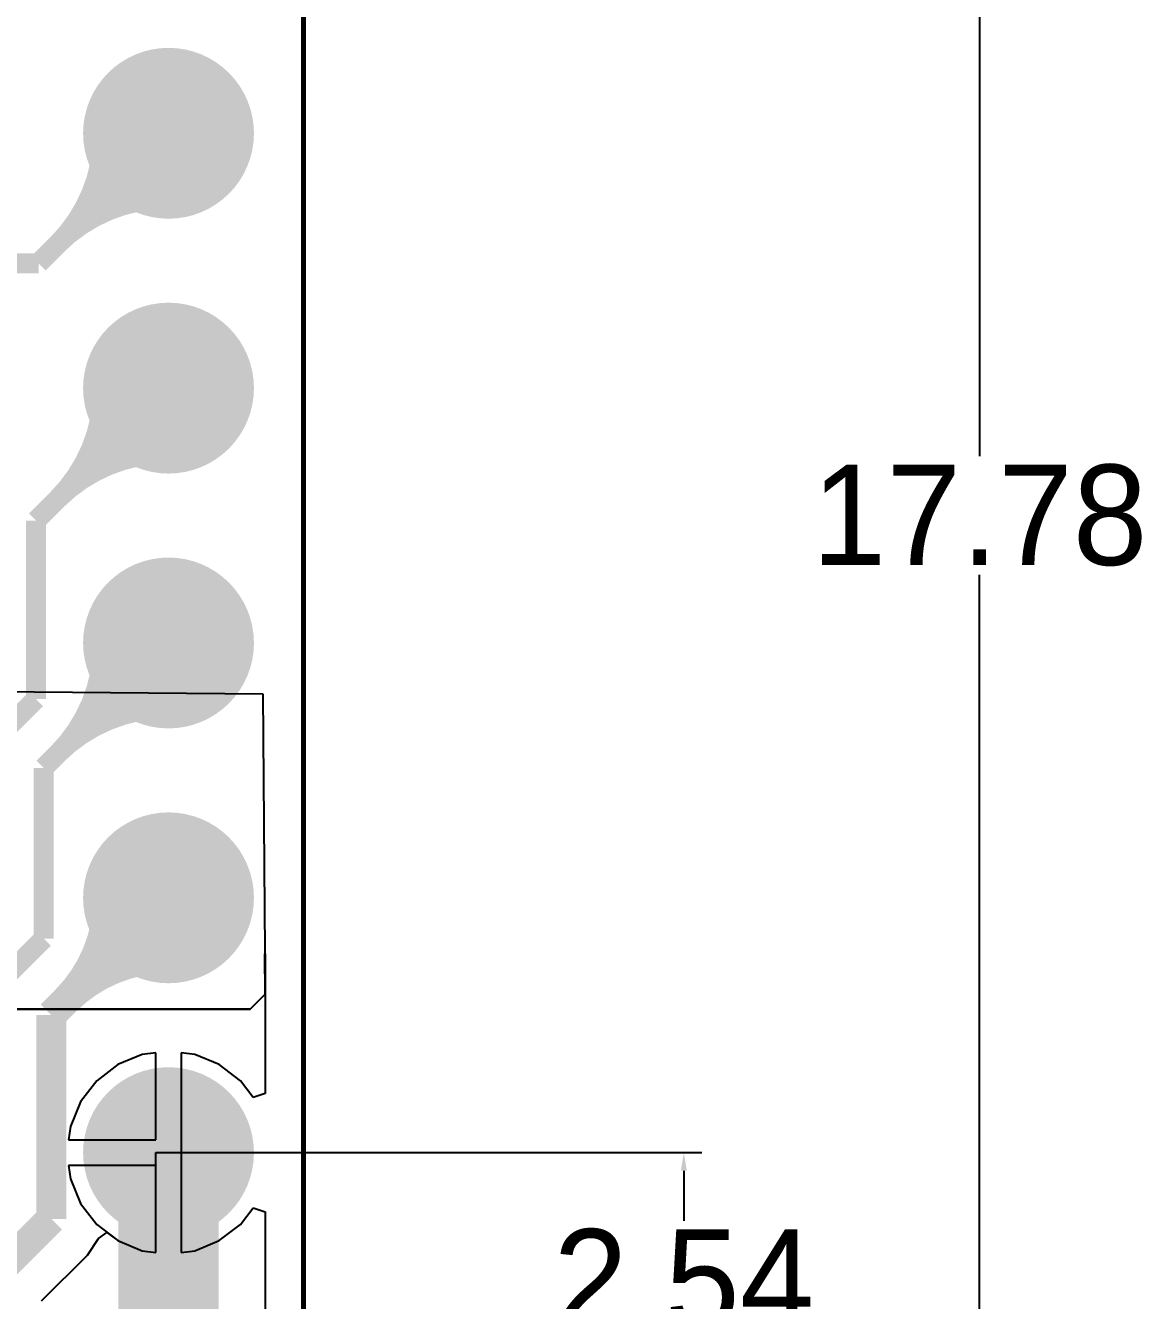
# Model space of a CAD drawing. Extents: x 56.2 to 141.8, y 48 to 96.4.
# Drawn here: x 130.6 to 141.82, y 69.57 to 82.28 of the extents above; entities that cross this region are included whole.
import ezdxf

# ---------------------------------------------------------------- set-up
doc = ezdxf.new("R2010")
doc.units = 0
doc.header["$MEASUREMENT"] = 0
doc.layers.get('0').update_dxf_attribs({"linetype": 'CONTINUOUS'})
doc.layers.get('Defpoints').update_dxf_attribs({"linetype": 'CONTINUOUS'})
for name, color, linetype in [('BOTTOMLAYER', 5, 'CONTINUOUS'), ('BOTTOMSOLDER', 6, 'CONTINUOUS'), ('KEEPOUTLAYER', 6, 'CONTINUOUS'), ('MULTILAYER', 9, 'CONTINUOUS'), ('TOPLAYER', 1, 'CONTINUOUS'), ('TOPSOLDER', 216, 'CONTINUOUS')]:
    doc.layers.add(name, color=color, linetype=linetype)
doc.dimstyles.get("Standard").update_dxf_attribs({"dimtxt": 1, "dimasz": 0.18, "dimexe": 0.18, "dimexo": 0.0625, "dimgap": 0.09, "dimtad": 0, "dimtih": 1, "dimtoh": 1, "dimzin": 0, "dimdsep": 46, "dimtxsty": 'Standard', "dimcen": 0.09, "dimclrd": 1, "dimclre": 1, "dimclrt": 3, "dimadec": 0, "dimazin": 0, "dimtfac": 1, "dimtofl": 0, "dimtmove": 0, "dimatfit": 3, "dimfxl": 1, "dimtolj": 1, "dimtzin": 0, "dimarcsym": 0})

# ---------------------------------------------------------------- blocks, each defined once
blk = doc.blocks.new('*D0')
at = {"color": 1, "linetype": 'Continuous', "lineweight": -2, "transparency": 16777216}
for p, q in [((132.092, 71.044), (137.346, 71.044)), ((137.166, 70.864), (137.166, 70.364)), ((137.166, 68.684), (137.166, 69.184)), ((132.092, 68.504), (137.346, 68.504))]:
    blk.add_line(p, q, dxfattribs=at)
at = {"color": 1, "linetype": 'Continuous', "transparency": 16777216}
for points in [[(137.136, 70.864), (137.196, 70.864), (137.166, 71.044)], [(137.136, 68.684), (137.196, 68.684), (137.166, 68.504)]]:
    blk.add_solid(points, dxfattribs=at)
at = {"layer": 'Defpoints', "color": 0, "linetype": 'Continuous', "transparency": 16777216}
for p in [(132.029, 71.044), (137.166, 71.044), (132.029, 68.504)]:
    blk.add_point(p, dxfattribs=at)
at = {"color": 3, "linetype": 'Continuous', "transparency": 16777216, "insert": (137.166, 69.774), "char_height": 1, "attachment_point": 5}
blk.add_mtext('\\A1;2.54', dxfattribs=at)
blk = doc.blocks.new('*D1')
at = {"color": 1, "linetype": 'Continuous', "lineweight": -2, "transparency": 16777216}
for p, q in [((129.552, 86.284), (140.294, 86.284)), ((140.114, 86.104), (140.114, 77.984)), ((140.114, 68.684), (140.114, 76.804)), ((129.552, 68.504), (140.294, 68.504))]:
    blk.add_line(p, q, dxfattribs=at)
at = {"color": 1, "linetype": 'Continuous', "transparency": 16777216}
for points in [[(140.084, 86.104), (140.144, 86.104), (140.114, 86.284)], [(140.084, 68.684), (140.144, 68.684), (140.114, 68.504)]]:
    blk.add_solid(points, dxfattribs=at)
at = {"layer": 'Defpoints', "color": 0, "linetype": 'Continuous', "transparency": 16777216}
for p in [(129.489, 86.284), (129.489, 68.504), (140.114, 68.504)]:
    blk.add_point(p, dxfattribs=at)
at = {"color": 3, "linetype": 'Continuous', "transparency": 16777216, "insert": (140.114, 77.394), "char_height": 1, "attachment_point": 5}
blk.add_mtext('\\A1;17.78', dxfattribs=at)

msp = doc.modelspace()

# ---------------------------------------------------------------- linework, layer by layer
at = {"layer": 'BOTTOMLAYER'}
for p, q in [((131.9022, 70.047858), (131.9022, 71.0438)), ((131.9022, 71.0438), (132.1562, 71.0438)), ((132.1562, 71.0438), (132.1562, 70.047858)), ((132.745262, 70.327738), (132.872795, 70.493946)), ((132.872795, 70.493946), (132.993056, 70.453123)), ((132.993056, 70.453123), (132.993056, 69.094477)), ((132.535531, 70.166809), (132.745262, 70.327738)), ((131.221279, 70.022918), (131.331787, 70.188305)), ((131.331787, 70.188305), (131.33179, 70.188305)), ((131.33179, 70.188305), (131.331787, 70.188303)), ((131.331787, 70.188303), (131.33179, 70.188303)), ((131.33179, 70.188305), (131.41501, 70.24957)), ((131.33179, 70.188303), (131.33179, 70.188305)), ((131.33179, 70.188303), (131.33179, 70.188303)), ((131.41501, 70.24957), (131.41501, 70.249572)), ((131.41501, 70.249572), (131.522869, 70.166809)), ((131.522869, 70.166809), (131.767102, 70.065643)), ((132.291298, 70.065643), (132.535531, 70.166809)), ((130.764079, 69.565721), (131.221279, 70.022918)), ((131.767102, 70.065643), (131.9022, 70.047858)), ((132.1562, 70.047858), (132.291298, 70.065643))]:
    msp.add_line(p, q, dxfattribs=at)
for points, const_width in [([(131.654199, 81.2038, 1), (132.404201, 81.2038, 1)], 0.749999), ([(131.329201, 81.2038, 1), (131.429201, 81.2038, 1)], 0.1), ([(131.329201, 81.2038, 1), (131.429201, 81.2038, 1)], 0.1), ([(131.329201, 81.2038, 1), (131.429201, 81.2038, 1)], 0.1), ([(131.329201, 81.2038, 1), (131.429201, 81.2038, 1)], 0.1), ([(131.329201, 81.2038, 1), (131.429201, 81.2038, 1)], 0.1), ([(131.329201, 81.2038, 1), (131.429201, 81.2038, 1)], 0.1), ([(131.329201, 81.2038, 1), (131.429201, 81.2038, 1)], 0.1), ([(131.329201, 81.2038, 1), (131.429201, 81.2038, 1)], 0.1), ([(131.329201, 81.2038, 1), (131.429201, 81.2038, 1)], 0.1), ([(131.329201, 81.2038, 1), (131.429201, 81.2038, 1)], 0.1), ([(131.329201, 81.2038, 1), (131.429201, 81.2038, 1)], 0.1), ([(131.329201, 81.2038, 1), (131.429201, 81.2038, 1)], 0.1), ([(131.329201, 81.2038, 1), (131.429201, 81.2038, 1)], 0.1), ([(131.329201, 81.2038, 1), (131.429201, 81.2038, 1)], 0.1), ([(131.529201, 81.2038, 1), (131.629201, 81.2038, 1)], 0.1), ([(131.529201, 81.2038, 1), (131.629201, 81.2038, 1)], 0.1), ([(131.529201, 81.2038, 1), (131.629201, 81.2038, 1)], 0.1), ([(131.529201, 81.2038, 1), (131.629201, 81.2038, 1)], 0.1), ([(131.529201, 81.2038, 1), (131.629201, 81.2038, 1)], 0.1), ([(131.529201, 81.2038, 1), (131.629201, 81.2038, 1)], 0.1), ([(131.529201, 81.2038, 1), (131.629201, 81.2038, 1)], 0.1), ([(131.529201, 81.2038, 1), (131.629201, 81.2038, 1)], 0.1), ([(131.529201, 81.2038, 1), (131.629201, 81.2038, 1)], 0.1), ([(131.529201, 81.2038, 1), (131.629201, 81.2038, 1)], 0.1), ([(131.529201, 81.2038, 1), (131.629201, 81.2038, 1)], 0.1), ([(131.529201, 81.2038, 1), (131.629201, 81.2038, 1)], 0.1), ([(131.529201, 81.2038, 1), (131.629201, 81.2038, 1)], 0.1), ([(131.529201, 81.2038, 1), (131.629201, 81.2038, 1)], 0.1), ([(131.9792, 80.753801, 1), (132.0792, 80.753801, 1)], 0.1), ([(131.9792, 80.753801, 1), (132.0792, 80.753801, 1)], 0.1), ([(131.9792, 80.753801, 1), (132.0792, 80.753801, 1)], 0.1), ([(131.9792, 80.753801, 1), (132.0792, 80.753801, 1)], 0.1), ([(131.9792, 80.753801, 1), (132.0792, 80.753801, 1)], 0.1), ([(131.9792, 80.753801, 1), (132.0792, 80.753801, 1)], 0.1), ([(131.9792, 80.753801, 1), (132.0792, 80.753801, 1)], 0.1), ([(131.9792, 80.753801, 1), (132.0792, 80.753801, 1)], 0.1), ([(131.9792, 80.753801, 1), (132.0792, 80.753801, 1)], 0.1), ([(131.9792, 80.753801, 1), (132.0792, 80.753801, 1)], 0.1), ([(131.9792, 80.753801, 1), (132.0792, 80.753801, 1)], 0.1), ([(131.9792, 80.753801, 1), (132.0792, 80.753801, 1)], 0.1), ([(131.9792, 80.753801, 1), (132.0792, 80.753801, 1)], 0.1), ([(131.9792, 80.753801, 1), (132.0792, 80.753801, 1)], 0.1), ([(131.9792, 80.553801, 1), (132.0792, 80.553801, 1)], 0.1), ([(131.9792, 80.553801, 1), (132.0792, 80.553801, 1)], 0.1), ([(131.9792, 80.553801, 1), (132.0792, 80.553801, 1)], 0.1), ([(131.9792, 80.553801, 1), (132.0792, 80.553801, 1)], 0.1), ([(131.9792, 80.553801, 1), (132.0792, 80.553801, 1)], 0.1), ([(131.9792, 80.553801, 1), (132.0792, 80.553801, 1)], 0.1), ([(131.9792, 80.553801, 1), (132.0792, 80.553801, 1)], 0.1), ([(131.9792, 80.553801, 1), (132.0792, 80.553801, 1)], 0.1), ([(131.9792, 80.553801, 1), (132.0792, 80.553801, 1)], 0.1), ([(131.9792, 80.553801, 1), (132.0792, 80.553801, 1)], 0.1), ([(131.9792, 80.553801, 1), (132.0792, 80.553801, 1)], 0.1), ([(131.9792, 80.553801, 1), (132.0792, 80.553801, 1)], 0.1), ([(131.9792, 80.553801, 1), (132.0792, 80.553801, 1)], 0.1), ([(131.9792, 80.553801, 1), (132.0792, 80.553801, 1)], 0.1), ([(131.211003, 80.435605, 1), (131.311002, 80.435605, 1)], 0.1), ([(131.211003, 80.435605, 1), (131.311002, 80.435605, 1)], 0.1), ([(131.211003, 80.435605, 1), (131.311002, 80.435605, 1)], 0.1), ([(131.211003, 80.435605, 1), (131.311002, 80.435605, 1)], 0.1), ([(131.211003, 80.435605, 1), (131.311002, 80.435605, 1)], 0.1), ([(131.211003, 80.435605, 1), (131.311002, 80.435605, 1)], 0.1), ([(131.211003, 80.435605, 1), (131.311002, 80.435605, 1)], 0.1), ([(131.211003, 80.435605, 1), (131.311002, 80.435605, 1)], 0.1), ([(131.211003, 80.435605, 1), (131.311002, 80.435605, 1)], 0.1), ([(131.211003, 80.435605, 1), (131.311002, 80.435605, 1)], 0.1), ([(131.211003, 80.435605, 1), (131.311002, 80.435605, 1)], 0.1), ([(131.211003, 80.435605, 1), (131.311002, 80.435605, 1)], 0.1), ([(131.211003, 80.435605, 1), (131.311002, 80.435605, 1)], 0.1), ([(131.211003, 80.435605, 1), (131.311002, 80.435605, 1)], 0.1), ([(131.211005, 80.435602, 1), (131.311005, 80.435602, 1)], 0.1), ([(131.211005, 80.435602, 1), (131.311005, 80.435602, 1)], 0.1), ([(131.211005, 80.435602, 1), (131.311005, 80.435602, 1)], 0.1), ([(131.211005, 80.435602, 1), (131.311005, 80.435602, 1)], 0.1), ([(131.211005, 80.435602, 1), (131.311005, 80.435602, 1)], 0.1), ([(131.211005, 80.435602, 1), (131.311005, 80.435602, 1)], 0.1), ([(131.211005, 80.435602, 1), (131.311005, 80.435602, 1)], 0.1), ([(131.211005, 80.435602, 1), (131.311005, 80.435602, 1)], 0.1), ([(131.211005, 80.435602, 1), (131.311005, 80.435602, 1)], 0.1), ([(131.211005, 80.435602, 1), (131.311005, 80.435602, 1)], 0.1), ([(131.211005, 80.435602, 1), (131.311005, 80.435602, 1)], 0.1), ([(131.211005, 80.435602, 1), (131.311005, 80.435602, 1)], 0.1), ([(131.211005, 80.435602, 1), (131.311005, 80.435602, 1)], 0.1), ([(131.211005, 80.435602, 1), (131.311005, 80.435602, 1)], 0.1), ([(130.869583, 80.094183, 1), (130.969583, 80.094183, 1)], 0.1), ([(130.869583, 80.094183, 1), (130.969583, 80.094183, 1)], 0.1), ([(130.869583, 80.094183, 1), (130.969583, 80.094183, 1)], 0.1), ([(130.869583, 80.094183, 1), (130.969583, 80.094183, 1)], 0.1), ([(130.869583, 80.094183, 1), (130.969583, 80.094183, 1)], 0.1), ([(130.869583, 80.094183, 1), (130.969583, 80.094183, 1)], 0.1), ([(130.869583, 80.094183, 1), (130.969583, 80.094183, 1)], 0.1), ([(130.869583, 80.094183, 1), (130.969583, 80.094183, 1)], 0.1), ([(130.869583, 80.094183, 1), (130.969583, 80.094183, 1)], 0.1), ([(130.869583, 80.094183, 1), (130.969583, 80.094183, 1)], 0.1), ([(130.869583, 80.094183, 1), (130.969583, 80.094183, 1)], 0.1), ([(130.869583, 80.094183, 1), (130.969583, 80.094183, 1)], 0.1), ([(130.869583, 80.094183, 1), (130.969583, 80.094183, 1)], 0.1), ([(130.869583, 80.094183, 1), (130.969583, 80.094183, 1)], 0.1), ([(130.869583, 80.094183, 1), (130.969583, 80.094183, 1)], 0.1), ([(130.869583, 80.094183, 1), (130.969583, 80.094183, 1)], 0.1), ([(130.869583, 80.094183, 1), (130.969583, 80.094183, 1)], 0.1), ([(130.869583, 80.094183, 1), (130.969583, 80.094183, 1)], 0.1), ([(130.869583, 80.094183, 1), (130.969583, 80.094183, 1)], 0.1), ([(130.869583, 80.094183, 1), (130.969583, 80.094183, 1)], 0.1), ([(130.869583, 80.094183, 1), (130.969583, 80.094183, 1)], 0.1), ([(130.869583, 80.094183, 1), (130.969583, 80.094183, 1)], 0.1), ([(130.869583, 80.094183, 1), (130.969583, 80.094183, 1)], 0.1), ([(130.869583, 80.094183, 1), (130.969583, 80.094183, 1)], 0.1), ([(130.869583, 80.094183, 1), (130.969583, 80.094183, 1)], 0.1), ([(130.869583, 80.094183, 1), (130.969583, 80.094183, 1)], 0.1), ([(130.869583, 80.094183, 1), (130.969583, 80.094183, 1)], 0.1), ([(130.869583, 80.094183, 1), (130.969583, 80.094183, 1)], 0.1), ([(131.654199, 78.6638, 1), (132.404201, 78.6638, 1)], 0.749999), ([(131.329201, 78.6638, 1), (131.429201, 78.6638, 1)], 0.1), ([(131.329201, 78.6638, 1), (131.429201, 78.6638, 1)], 0.1), ([(131.329201, 78.6638, 1), (131.429201, 78.6638, 1)], 0.1), ([(131.329201, 78.6638, 1), (131.429201, 78.6638, 1)], 0.1), ([(131.329201, 78.6638, 1), (131.429201, 78.6638, 1)], 0.1), ([(131.329201, 78.6638, 1), (131.429201, 78.6638, 1)], 0.1), ([(131.329201, 78.6638, 1), (131.429201, 78.6638, 1)], 0.1), ([(131.329201, 78.6638, 1), (131.429201, 78.6638, 1)], 0.1), ([(131.329201, 78.6638, 1), (131.429201, 78.6638, 1)], 0.1), ([(131.329201, 78.6638, 1), (131.429201, 78.6638, 1)], 0.1), ([(131.329201, 78.6638, 1), (131.429201, 78.6638, 1)], 0.1), ([(131.529201, 78.6638, 1), (131.629201, 78.6638, 1)], 0.1), ([(131.529201, 78.6638, 1), (131.629201, 78.6638, 1)], 0.1), ([(131.529201, 78.6638, 1), (131.629201, 78.6638, 1)], 0.1), ([(131.529201, 78.6638, 1), (131.629201, 78.6638, 1)], 0.1), ([(131.529201, 78.6638, 1), (131.629201, 78.6638, 1)], 0.1), ([(131.529201, 78.6638, 1), (131.629201, 78.6638, 1)], 0.1), ([(131.529201, 78.6638, 1), (131.629201, 78.6638, 1)], 0.1), ([(131.529201, 78.6638, 1), (131.629201, 78.6638, 1)], 0.1), ([(131.529201, 78.6638, 1), (131.629201, 78.6638, 1)], 0.1), ([(131.529201, 78.6638, 1), (131.629201, 78.6638, 1)], 0.1), ([(131.529201, 78.6638, 1), (131.629201, 78.6638, 1)], 0.1), ([(131.9792, 78.213801, 1), (132.0792, 78.213801, 1)], 0.1), ([(131.9792, 78.213801, 1), (132.0792, 78.213801, 1)], 0.1), ([(131.9792, 78.213801, 1), (132.0792, 78.213801, 1)], 0.1), ([(131.9792, 78.213801, 1), (132.0792, 78.213801, 1)], 0.1), ([(131.9792, 78.213801, 1), (132.0792, 78.213801, 1)], 0.1), ([(131.9792, 78.213801, 1), (132.0792, 78.213801, 1)], 0.1), ([(131.9792, 78.213801, 1), (132.0792, 78.213801, 1)], 0.1), ([(131.9792, 78.213801, 1), (132.0792, 78.213801, 1)], 0.1), ([(131.9792, 78.213801, 1), (132.0792, 78.213801, 1)], 0.1), ([(131.9792, 78.213801, 1), (132.0792, 78.213801, 1)], 0.1), ([(131.9792, 78.213801, 1), (132.0792, 78.213801, 1)], 0.1), ([(131.9792, 78.013801, 1), (132.0792, 78.013801, 1)], 0.1), ([(131.9792, 78.013801, 1), (132.0792, 78.013801, 1)], 0.1), ([(131.9792, 78.013801, 1), (132.0792, 78.013801, 1)], 0.1), ([(131.9792, 78.013801, 1), (132.0792, 78.013801, 1)], 0.1), ([(131.9792, 78.013801, 1), (132.0792, 78.013801, 1)], 0.1), ([(131.9792, 78.013801, 1), (132.0792, 78.013801, 1)], 0.1), ([(131.9792, 78.013801, 1), (132.0792, 78.013801, 1)], 0.1), ([(131.9792, 78.013801, 1), (132.0792, 78.013801, 1)], 0.1), ([(131.9792, 78.013801, 1), (132.0792, 78.013801, 1)], 0.1), ([(131.9792, 78.013801, 1), (132.0792, 78.013801, 1)], 0.1), ([(131.9792, 78.013801, 1), (132.0792, 78.013801, 1)], 0.1), ([(131.211003, 77.895605, 1), (131.311002, 77.895605, 1)], 0.1), ([(131.211003, 77.895605, 1), (131.311002, 77.895605, 1)], 0.1), ([(131.211003, 77.895605, 1), (131.311002, 77.895605, 1)], 0.1), ([(131.211003, 77.895605, 1), (131.311002, 77.895605, 1)], 0.1), ([(131.211003, 77.895605, 1), (131.311002, 77.895605, 1)], 0.1), ([(131.211003, 77.895605, 1), (131.311002, 77.895605, 1)], 0.1), ([(131.211003, 77.895605, 1), (131.311002, 77.895605, 1)], 0.1), ([(131.211003, 77.895605, 1), (131.311002, 77.895605, 1)], 0.1), ([(131.211003, 77.895605, 1), (131.311002, 77.895605, 1)], 0.1), ([(131.211003, 77.895605, 1), (131.311002, 77.895605, 1)], 0.1), ([(131.211003, 77.895605, 1), (131.311002, 77.895605, 1)], 0.1), ([(131.211005, 77.895602, 1), (131.311005, 77.895602, 1)], 0.1), ([(131.211005, 77.895602, 1), (131.311005, 77.895602, 1)], 0.1), ([(131.211005, 77.895602, 1), (131.311005, 77.895602, 1)], 0.1), ([(131.211005, 77.895602, 1), (131.311005, 77.895602, 1)], 0.1), ([(131.211005, 77.895602, 1), (131.311005, 77.895602, 1)], 0.1), ([(131.211005, 77.895602, 1), (131.311005, 77.895602, 1)], 0.1), ([(131.211005, 77.895602, 1), (131.311005, 77.895602, 1)], 0.1), ([(131.211005, 77.895602, 1), (131.311005, 77.895602, 1)], 0.1), ([(131.211005, 77.895602, 1), (131.311005, 77.895602, 1)], 0.1), ([(131.211005, 77.895602, 1), (131.311005, 77.895602, 1)], 0.1), ([(131.211005, 77.895602, 1), (131.311005, 77.895602, 1)], 0.1), ([(130.869583, 77.554183, 1), (130.969583, 77.554183, 1)], 0.1), ([(130.869583, 77.554183, 1), (130.969583, 77.554183, 1)], 0.1), ([(130.869583, 77.554183, 1), (130.969583, 77.554183, 1)], 0.1), ([(130.869583, 77.554183, 1), (130.969583, 77.554183, 1)], 0.1), ([(130.869583, 77.554183, 1), (130.969583, 77.554183, 1)], 0.1), ([(130.869583, 77.554183, 1), (130.969583, 77.554183, 1)], 0.1), ([(130.869583, 77.554183, 1), (130.969583, 77.554183, 1)], 0.1), ([(130.869583, 77.554183, 1), (130.969583, 77.554183, 1)], 0.1), ([(130.869583, 77.554183, 1), (130.969583, 77.554183, 1)], 0.1), ([(130.869583, 77.554183, 1), (130.969583, 77.554183, 1)], 0.1), ([(130.869583, 77.554183, 1), (130.969583, 77.554183, 1)], 0.1), ([(130.869583, 77.554183, 1), (130.969583, 77.554183, 1)], 0.1), ([(130.869583, 77.554183, 1), (130.969583, 77.554183, 1)], 0.1), ([(130.869583, 77.554183, 1), (130.969583, 77.554183, 1)], 0.1), ([(130.869583, 77.554183, 1), (130.969583, 77.554183, 1)], 0.1), ([(130.869583, 77.554183, 1), (130.969583, 77.554183, 1)], 0.1), ([(130.869583, 77.554183, 1), (130.969583, 77.554183, 1)], 0.1), ([(130.869583, 77.554183, 1), (130.969583, 77.554183, 1)], 0.1), ([(130.869583, 77.554183, 1), (130.969583, 77.554183, 1)], 0.1), ([(130.869583, 77.554183, 1), (130.969583, 77.554183, 1)], 0.1), ([(130.869583, 77.554183, 1), (130.969583, 77.554183, 1)], 0.1), ([(130.869583, 77.554183, 1), (130.969583, 77.554183, 1)], 0.1), ([(131.654199, 76.1238, 1), (132.404201, 76.1238, 1)], 0.749999), ([(131.329201, 76.1238, 1), (131.429201, 76.1238, 1)], 0.1), ([(131.329201, 76.1238, 1), (131.429201, 76.1238, 1)], 0.1), ([(131.329201, 76.1238, 1), (131.429201, 76.1238, 1)], 0.1), ([(131.329201, 76.1238, 1), (131.429201, 76.1238, 1)], 0.1), ([(131.329201, 76.1238, 1), (131.429201, 76.1238, 1)], 0.1), ([(131.329201, 76.1238, 1), (131.429201, 76.1238, 1)], 0.1), ([(131.329201, 76.1238, 1), (131.429201, 76.1238, 1)], 0.1), ([(131.329201, 76.1238, 1), (131.429201, 76.1238, 1)], 0.1), ([(131.329201, 76.1238, 1), (131.429201, 76.1238, 1)], 0.1), ([(131.329201, 76.1238, 1), (131.429201, 76.1238, 1)], 0.1), ([(131.329201, 76.1238, 1), (131.429201, 76.1238, 1)], 0.1), ([(131.529201, 76.1238, 1), (131.629201, 76.1238, 1)], 0.1), ([(131.529201, 76.1238, 1), (131.629201, 76.1238, 1)], 0.1), ([(131.529201, 76.1238, 1), (131.629201, 76.1238, 1)], 0.1), ([(131.529201, 76.1238, 1), (131.629201, 76.1238, 1)], 0.1), ([(131.529201, 76.1238, 1), (131.629201, 76.1238, 1)], 0.1), ([(131.529201, 76.1238, 1), (131.629201, 76.1238, 1)], 0.1), ([(131.529201, 76.1238, 1), (131.629201, 76.1238, 1)], 0.1), ([(131.529201, 76.1238, 1), (131.629201, 76.1238, 1)], 0.1), ([(131.529201, 76.1238, 1), (131.629201, 76.1238, 1)], 0.1), ([(131.529201, 76.1238, 1), (131.629201, 76.1238, 1)], 0.1), ([(131.529201, 76.1238, 1), (131.629201, 76.1238, 1)], 0.1), ([(131.9792, 75.673801, 1), (132.0792, 75.673801, 1)], 0.1), ([(131.9792, 75.673801, 1), (132.0792, 75.673801, 1)], 0.1), ([(131.9792, 75.673801, 1), (132.0792, 75.673801, 1)], 0.1), ([(131.9792, 75.673801, 1), (132.0792, 75.673801, 1)], 0.1), ([(131.9792, 75.673801, 1), (132.0792, 75.673801, 1)], 0.1), ([(131.9792, 75.673801, 1), (132.0792, 75.673801, 1)], 0.1), ([(131.9792, 75.673801, 1), (132.0792, 75.673801, 1)], 0.1), ([(131.9792, 75.673801, 1), (132.0792, 75.673801, 1)], 0.1), ([(131.9792, 75.673801, 1), (132.0792, 75.673801, 1)], 0.1), ([(131.9792, 75.673801, 1), (132.0792, 75.673801, 1)], 0.1), ([(131.9792, 75.673801, 1), (132.0792, 75.673801, 1)], 0.1), ([(131.9792, 75.473801, 1), (132.0792, 75.473801, 1)], 0.1), ([(131.9792, 75.473801, 1), (132.0792, 75.473801, 1)], 0.1), ([(131.9792, 75.473801, 1), (132.0792, 75.473801, 1)], 0.1), ([(131.9792, 75.473801, 1), (132.0792, 75.473801, 1)], 0.1), ([(131.9792, 75.473801, 1), (132.0792, 75.473801, 1)], 0.1), ([(131.9792, 75.473801, 1), (132.0792, 75.473801, 1)], 0.1), ([(131.9792, 75.473801, 1), (132.0792, 75.473801, 1)], 0.1), ([(131.9792, 75.473801, 1), (132.0792, 75.473801, 1)], 0.1), ([(131.9792, 75.473801, 1), (132.0792, 75.473801, 1)], 0.1), ([(131.9792, 75.473801, 1), (132.0792, 75.473801, 1)], 0.1), ([(131.9792, 75.473801, 1), (132.0792, 75.473801, 1)], 0.1), ([(131.211003, 75.355605, 1), (131.311002, 75.355605, 1)], 0.1), ([(131.211003, 75.355605, 1), (131.311002, 75.355605, 1)], 0.1), ([(131.211003, 75.355605, 1), (131.311002, 75.355605, 1)], 0.1), ([(131.211003, 75.355605, 1), (131.311002, 75.355605, 1)], 0.1), ([(131.211003, 75.355605, 1), (131.311002, 75.355605, 1)], 0.1), ([(131.211003, 75.355605, 1), (131.311002, 75.355605, 1)], 0.1), ([(131.211003, 75.355605, 1), (131.311002, 75.355605, 1)], 0.1), ([(131.211003, 75.355605, 1), (131.311002, 75.355605, 1)], 0.1), ([(131.211003, 75.355605, 1), (131.311002, 75.355605, 1)], 0.1), ([(131.211003, 75.355605, 1), (131.311002, 75.355605, 1)], 0.1), ([(131.211003, 75.355605, 1), (131.311002, 75.355605, 1)], 0.1), ([(131.211005, 75.355602, 1), (131.311005, 75.355602, 1)], 0.1), ([(131.211005, 75.355602, 1), (131.311005, 75.355602, 1)], 0.1), ([(131.211005, 75.355602, 1), (131.311005, 75.355602, 1)], 0.1), ([(131.211005, 75.355602, 1), (131.311005, 75.355602, 1)], 0.1), ([(131.211005, 75.355602, 1), (131.311005, 75.355602, 1)], 0.1), ([(131.211005, 75.355602, 1), (131.311005, 75.355602, 1)], 0.1), ([(131.211005, 75.355602, 1), (131.311005, 75.355602, 1)], 0.1), ([(131.211005, 75.355602, 1), (131.311005, 75.355602, 1)], 0.1), ([(131.211005, 75.355602, 1), (131.311005, 75.355602, 1)], 0.1), ([(131.211005, 75.355602, 1), (131.311005, 75.355602, 1)], 0.1), ([(131.211005, 75.355602, 1), (131.311005, 75.355602, 1)], 0.1), ([(130.869583, 75.014183, 1), (130.969583, 75.014183, 1)], 0.1), ([(130.869583, 75.014183, 1), (130.969583, 75.014183, 1)], 0.1), ([(130.869583, 75.014183, 1), (130.969583, 75.014183, 1)], 0.1), ([(130.869583, 75.014183, 1), (130.969583, 75.014183, 1)], 0.1), ([(130.869583, 75.014183, 1), (130.969583, 75.014183, 1)], 0.1), ([(130.869583, 75.014183, 1), (130.969583, 75.014183, 1)], 0.1), ([(130.869583, 75.014183, 1), (130.969583, 75.014183, 1)], 0.1), ([(130.869583, 75.014183, 1), (130.969583, 75.014183, 1)], 0.1), ([(130.869583, 75.014183, 1), (130.969583, 75.014183, 1)], 0.1), ([(130.869583, 75.014183, 1), (130.969583, 75.014183, 1)], 0.1), ([(130.869583, 75.014183, 1), (130.969583, 75.014183, 1)], 0.1), ([(130.869583, 75.014183, 1), (130.969583, 75.014183, 1)], 0.1), ([(130.869583, 75.014183, 1), (130.969583, 75.014183, 1)], 0.1), ([(130.869583, 75.014183, 1), (130.969583, 75.014183, 1)], 0.1), ([(130.869583, 75.014183, 1), (130.969583, 75.014183, 1)], 0.1), ([(130.869583, 75.014183, 1), (130.969583, 75.014183, 1)], 0.1), ([(130.869583, 75.014183, 1), (130.969583, 75.014183, 1)], 0.1), ([(130.869583, 75.014183, 1), (130.969583, 75.014183, 1)], 0.1), ([(130.869583, 75.014183, 1), (130.969583, 75.014183, 1)], 0.1), ([(130.869583, 75.014183, 1), (130.969583, 75.014183, 1)], 0.1), ([(130.869583, 75.014183, 1), (130.969583, 75.014183, 1)], 0.1), ([(130.869583, 75.014183, 1), (130.969583, 75.014183, 1)], 0.1), ([(131.654199, 73.5838, 1), (132.404201, 73.5838, 1)], 0.749999), ([(131.354203, 73.5838, 1), (131.5042, 73.5838, 1)], 0.15), ([(131.354203, 73.5838, 1), (131.5042, 73.5838, 1)], 0.15), ([(131.354203, 73.5838, 1), (131.5042, 73.5838, 1)], 0.15), ([(131.354203, 73.5838, 1), (131.5042, 73.5838, 1)], 0.15), ([(131.354203, 73.5838, 1), (131.5042, 73.5838, 1)], 0.15), ([(131.354203, 73.5838, 1), (131.5042, 73.5838, 1)], 0.15), ([(131.354203, 73.5838, 1), (131.5042, 73.5838, 1)], 0.15), ([(131.354203, 73.5838, 1), (131.5042, 73.5838, 1)], 0.15), ([(131.354203, 73.5838, 1), (131.5042, 73.5838, 1)], 0.15), ([(131.354203, 73.5838, 1), (131.5042, 73.5838, 1)], 0.15), ([(131.354203, 73.5838, 1), (131.5042, 73.5838, 1)], 0.15), ([(131.954201, 72.983801, 1), (132.104199, 72.983801, 1)], 0.15), ([(131.954201, 72.983801, 1), (132.104199, 72.983801, 1)], 0.15), ([(131.954201, 72.983801, 1), (132.104199, 72.983801, 1)], 0.15), ([(131.954201, 72.983801, 1), (132.104199, 72.983801, 1)], 0.15), ([(131.954201, 72.983801, 1), (132.104199, 72.983801, 1)], 0.15), ([(131.954201, 72.983801, 1), (132.104199, 72.983801, 1)], 0.15), ([(131.954201, 72.983801, 1), (132.104199, 72.983801, 1)], 0.15), ([(131.954201, 72.983801, 1), (132.104199, 72.983801, 1)], 0.15), ([(131.954201, 72.983801, 1), (132.104199, 72.983801, 1)], 0.15), ([(131.954201, 72.983801, 1), (132.104199, 72.983801, 1)], 0.15), ([(131.954201, 72.983801, 1), (132.104199, 72.983801, 1)], 0.15), ([(130.929939, 72.559537, 1), (131.079936, 72.559537, 1)], 0.15), ([(130.929939, 72.559537, 1), (131.079936, 72.559537, 1)], 0.15), ([(130.929939, 72.559537, 1), (131.079936, 72.559537, 1)], 0.15), ([(130.929939, 72.559537, 1), (131.079936, 72.559537, 1)], 0.15), ([(130.929939, 72.559537, 1), (131.079936, 72.559537, 1)], 0.15), ([(130.929939, 72.559537, 1), (131.079936, 72.559537, 1)], 0.15), ([(130.929939, 72.559537, 1), (131.079936, 72.559537, 1)], 0.15), ([(130.929939, 72.559537, 1), (131.079936, 72.559537, 1)], 0.15), ([(130.929939, 72.559537, 1), (131.079936, 72.559537, 1)], 0.15), ([(130.929939, 72.559537, 1), (131.079936, 72.559537, 1)], 0.15), ([(130.929939, 72.559537, 1), (131.079936, 72.559537, 1)], 0.15), ([(130.929939, 72.559537, 1), (131.079936, 72.559537, 1)], 0.15), ([(130.929939, 72.559537, 1), (131.079936, 72.559537, 1)], 0.15), ([(130.929939, 72.559537, 1), (131.079936, 72.559537, 1)], 0.15), ([(130.929939, 72.559537, 1), (131.079936, 72.559537, 1)], 0.15), ([(130.929939, 72.559537, 1), (131.079936, 72.559537, 1)], 0.15), ([(130.929939, 72.559537, 1), (131.079936, 72.559537, 1)], 0.15), ([(130.929939, 72.559537, 1), (131.079936, 72.559537, 1)], 0.15), ([(130.929939, 72.559537, 1), (131.079936, 72.559537, 1)], 0.15), ([(130.929939, 72.559537, 1), (131.079936, 72.559537, 1)], 0.15), ([(130.929939, 72.559537, 1), (131.079936, 72.559537, 1)], 0.15), ([(130.929939, 72.559537, 1), (131.079936, 72.559537, 1)], 0.15), ([(131.654199, 71.0438, 1), (132.404201, 71.0438, 1)], 0.749999)]:
    msp.add_lwpolyline(points, format="xyb", close=True, dxfattribs=dict(at, const_width=const_width))
for points, const_width in [([(130.7338, 79.9084), (132.0292, 81.2038)], 0.2), ([(128.7526, 79.9084), (130.7338, 79.9084)], 0.2), ([(130.7084, 77.343), (132.0292, 78.6638)], 0.2), ([(130.7084, 75.565), (130.7084, 77.343)], 0.2), ([(130.7846, 74.8792), (132.0292, 76.1238)], 0.2), ([(130.0226, 74.8792), (130.7084, 75.565)], 0.2), ([(130.7846, 73.1774), (130.7846, 74.8792)], 0.2), ([(130.8608, 72.4154), (132.0292, 73.5838)], 0.299999), ([(129.8956, 72.2884), (130.7846, 73.1774)], 0.2), ([(130.8608, 70.3834), (130.8608, 72.4154)], 0.299999), ([(130.4036, 69.9262), (130.8608, 70.3834)], 0.299999)]:
    msp.add_lwpolyline(points, dxfattribs=dict(at, const_width=const_width))
for points, const_width in [([(131.379201, 81.2038, -0.198912), (130.919583, 80.094183)], 0.2), ([(131.379201, 81.2038, -0.198912), (130.919583, 80.094183)], 0.2), ([(131.379201, 81.2038, -0.198912), (130.919583, 80.094183)], 0.2), ([(131.379201, 81.2038, -0.198912), (130.919583, 80.094183)], 0.2), ([(131.379201, 81.2038, -0.198912), (130.919583, 80.094183)], 0.2), ([(131.379201, 81.2038, -0.198912), (130.919583, 80.094183)], 0.2), ([(131.379201, 81.2038, -0.198912), (130.919583, 80.094183)], 0.2), ([(131.379201, 81.2038, -0.198912), (130.919583, 80.094183)], 0.2), ([(131.379201, 81.2038, -0.198912), (130.919583, 80.094183)], 0.2), ([(131.379201, 81.2038, -0.198912), (130.919583, 80.094183)], 0.2), ([(131.379201, 81.2038, -0.198912), (130.919583, 80.094183)], 0.2), ([(131.379201, 81.2038, -0.198912), (130.919583, 80.094183)], 0.2), ([(131.379201, 81.2038, -0.198912), (130.919583, 80.094183)], 0.2), ([(131.379201, 81.2038, -0.198912), (130.919583, 80.094183)], 0.2), ([(131.579201, 81.2038, -0.198912), (131.261002, 80.435605)], 0.2), ([(131.579201, 81.2038, -0.198912), (131.261002, 80.435605)], 0.2), ([(131.579201, 81.2038, -0.198912), (131.261002, 80.435605)], 0.2), ([(131.579201, 81.2038, -0.198912), (131.261002, 80.435605)], 0.2), ([(131.579201, 81.2038, -0.198912), (131.261002, 80.435605)], 0.2), ([(131.579201, 81.2038, -0.198912), (131.261002, 80.435605)], 0.2), ([(131.579201, 81.2038, -0.198912), (131.261002, 80.435605)], 0.2), ([(131.579201, 81.2038, -0.198912), (131.261002, 80.435605)], 0.2), ([(131.579201, 81.2038, -0.198912), (131.261002, 80.435605)], 0.2), ([(131.579201, 81.2038, -0.198912), (131.261002, 80.435605)], 0.2), ([(131.579201, 81.2038, -0.198912), (131.261002, 80.435605)], 0.2), ([(131.579201, 81.2038, -0.198912), (131.261002, 80.435605)], 0.2), ([(131.579201, 81.2038, -0.198912), (131.261002, 80.435605)], 0.2), ([(131.579201, 81.2038, -0.198912), (131.261002, 80.435605)], 0.2), ([(131.261005, 80.435602, -0.198912), (132.0292, 80.753801)], 0.2), ([(131.261005, 80.435602, -0.198912), (132.0292, 80.753801)], 0.2), ([(131.261005, 80.435602, -0.198912), (132.0292, 80.753801)], 0.2), ([(131.261005, 80.435602, -0.198912), (132.0292, 80.753801)], 0.2), ([(131.261005, 80.435602, -0.198912), (132.0292, 80.753801)], 0.2), ([(131.261005, 80.435602, -0.198912), (132.0292, 80.753801)], 0.2), ([(131.261005, 80.435602, -0.198912), (132.0292, 80.753801)], 0.2), ([(131.261005, 80.435602, -0.198912), (132.0292, 80.753801)], 0.2), ([(131.261005, 80.435602, -0.198912), (132.0292, 80.753801)], 0.2), ([(131.261005, 80.435602, -0.198912), (132.0292, 80.753801)], 0.2), ([(131.261005, 80.435602, -0.198912), (132.0292, 80.753801)], 0.2), ([(131.261005, 80.435602, -0.198912), (132.0292, 80.753801)], 0.2), ([(131.261005, 80.435602, -0.198912), (132.0292, 80.753801)], 0.2), ([(131.261005, 80.435602, -0.198912), (132.0292, 80.753801)], 0.2), ([(130.919583, 80.094183, -0.198912), (132.0292, 80.553801)], 0.2), ([(130.919583, 80.094183, -0.198912), (132.0292, 80.553801)], 0.2), ([(130.919583, 80.094183, -0.198912), (132.0292, 80.553801)], 0.2), ([(130.919583, 80.094183, -0.198912), (132.0292, 80.553801)], 0.2), ([(130.919583, 80.094183, -0.198912), (132.0292, 80.553801)], 0.2), ([(130.919583, 80.094183, -0.198912), (132.0292, 80.553801)], 0.2), ([(130.919583, 80.094183, -0.198912), (132.0292, 80.553801)], 0.2), ([(130.919583, 80.094183, -0.198912), (132.0292, 80.553801)], 0.2), ([(130.919583, 80.094183, -0.198912), (132.0292, 80.553801)], 0.2), ([(130.919583, 80.094183, -0.198912), (132.0292, 80.553801)], 0.2), ([(130.919583, 80.094183, -0.198912), (132.0292, 80.553801)], 0.2), ([(130.919583, 80.094183, -0.198912), (132.0292, 80.553801)], 0.2), ([(130.919583, 80.094183, -0.198912), (132.0292, 80.553801)], 0.2), ([(130.919583, 80.094183, -0.198912), (132.0292, 80.553801)], 0.2), ([(131.379201, 78.6638, -0.198912), (130.919583, 77.554183)], 0.2), ([(131.379201, 78.6638, -0.198912), (130.919583, 77.554183)], 0.2), ([(131.379201, 78.6638, -0.198912), (130.919583, 77.554183)], 0.2), ([(131.379201, 78.6638, -0.198912), (130.919583, 77.554183)], 0.2), ([(131.379201, 78.6638, -0.198912), (130.919583, 77.554183)], 0.2), ([(131.379201, 78.6638, -0.198912), (130.919583, 77.554183)], 0.2), ([(131.379201, 78.6638, -0.198912), (130.919583, 77.554183)], 0.2), ([(131.379201, 78.6638, -0.198912), (130.919583, 77.554183)], 0.2), ([(131.379201, 78.6638, -0.198912), (130.919583, 77.554183)], 0.2), ([(131.379201, 78.6638, -0.198912), (130.919583, 77.554183)], 0.2), ([(131.379201, 78.6638, -0.198912), (130.919583, 77.554183)], 0.2), ([(131.579201, 78.6638, -0.198912), (131.261002, 77.895605)], 0.2), ([(131.579201, 78.6638, -0.198912), (131.261002, 77.895605)], 0.2), ([(131.579201, 78.6638, -0.198912), (131.261002, 77.895605)], 0.2), ([(131.579201, 78.6638, -0.198912), (131.261002, 77.895605)], 0.2), ([(131.579201, 78.6638, -0.198912), (131.261002, 77.895605)], 0.2), ([(131.579201, 78.6638, -0.198912), (131.261002, 77.895605)], 0.2), ([(131.579201, 78.6638, -0.198912), (131.261002, 77.895605)], 0.2), ([(131.579201, 78.6638, -0.198912), (131.261002, 77.895605)], 0.2), ([(131.579201, 78.6638, -0.198912), (131.261002, 77.895605)], 0.2), ([(131.579201, 78.6638, -0.198912), (131.261002, 77.895605)], 0.2), ([(131.579201, 78.6638, -0.198912), (131.261002, 77.895605)], 0.2), ([(131.261005, 77.895602, -0.198912), (132.0292, 78.213801)], 0.2), ([(131.261005, 77.895602, -0.198912), (132.0292, 78.213801)], 0.2), ([(131.261005, 77.895602, -0.198912), (132.0292, 78.213801)], 0.2), ([(131.261005, 77.895602, -0.198912), (132.0292, 78.213801)], 0.2), ([(131.261005, 77.895602, -0.198912), (132.0292, 78.213801)], 0.2), ([(131.261005, 77.895602, -0.198912), (132.0292, 78.213801)], 0.2), ([(131.261005, 77.895602, -0.198912), (132.0292, 78.213801)], 0.2), ([(131.261005, 77.895602, -0.198912), (132.0292, 78.213801)], 0.2), ([(131.261005, 77.895602, -0.198912), (132.0292, 78.213801)], 0.2), ([(131.261005, 77.895602, -0.198912), (132.0292, 78.213801)], 0.2), ([(131.261005, 77.895602, -0.198912), (132.0292, 78.213801)], 0.2), ([(130.919583, 77.554183, -0.198912), (132.0292, 78.013801)], 0.2), ([(130.919583, 77.554183, -0.198912), (132.0292, 78.013801)], 0.2), ([(130.919583, 77.554183, -0.198912), (132.0292, 78.013801)], 0.2), ([(130.919583, 77.554183, -0.198912), (132.0292, 78.013801)], 0.2), ([(130.919583, 77.554183, -0.198912), (132.0292, 78.013801)], 0.2), ([(130.919583, 77.554183, -0.198912), (132.0292, 78.013801)], 0.2), ([(130.919583, 77.554183, -0.198912), (132.0292, 78.013801)], 0.2), ([(130.919583, 77.554183, -0.198912), (132.0292, 78.013801)], 0.2), ([(130.919583, 77.554183, -0.198912), (132.0292, 78.013801)], 0.2), ([(130.919583, 77.554183, -0.198912), (132.0292, 78.013801)], 0.2), ([(130.919583, 77.554183, -0.198912), (132.0292, 78.013801)], 0.2), ([(131.379201, 76.1238, -0.198912), (130.919583, 75.014183)], 0.2), ([(131.379201, 76.1238, -0.198912), (130.919583, 75.014183)], 0.2), ([(131.379201, 76.1238, -0.198912), (130.919583, 75.014183)], 0.2), ([(131.379201, 76.1238, -0.198912), (130.919583, 75.014183)], 0.2), ([(131.379201, 76.1238, -0.198912), (130.919583, 75.014183)], 0.2), ([(131.379201, 76.1238, -0.198912), (130.919583, 75.014183)], 0.2), ([(131.379201, 76.1238, -0.198912), (130.919583, 75.014183)], 0.2), ([(131.379201, 76.1238, -0.198912), (130.919583, 75.014183)], 0.2), ([(131.379201, 76.1238, -0.198912), (130.919583, 75.014183)], 0.2), ([(131.379201, 76.1238, -0.198912), (130.919583, 75.014183)], 0.2), ([(131.379201, 76.1238, -0.198912), (130.919583, 75.014183)], 0.2), ([(131.579201, 76.1238, -0.198912), (131.261002, 75.355605)], 0.2), ([(131.579201, 76.1238, -0.198912), (131.261002, 75.355605)], 0.2), ([(131.579201, 76.1238, -0.198912), (131.261002, 75.355605)], 0.2), ([(131.579201, 76.1238, -0.198912), (131.261002, 75.355605)], 0.2), ([(131.579201, 76.1238, -0.198912), (131.261002, 75.355605)], 0.2), ([(131.579201, 76.1238, -0.198912), (131.261002, 75.355605)], 0.2), ([(131.579201, 76.1238, -0.198912), (131.261002, 75.355605)], 0.2), ([(131.579201, 76.1238, -0.198912), (131.261002, 75.355605)], 0.2), ([(131.579201, 76.1238, -0.198912), (131.261002, 75.355605)], 0.2), ([(131.579201, 76.1238, -0.198912), (131.261002, 75.355605)], 0.2), ([(131.579201, 76.1238, -0.198912), (131.261002, 75.355605)], 0.2), ([(131.261005, 75.355602, -0.198912), (132.0292, 75.673801)], 0.2), ([(131.261005, 75.355602, -0.198912), (132.0292, 75.673801)], 0.2), ([(131.261005, 75.355602, -0.198912), (132.0292, 75.673801)], 0.2), ([(131.261005, 75.355602, -0.198912), (132.0292, 75.673801)], 0.2), ([(131.261005, 75.355602, -0.198912), (132.0292, 75.673801)], 0.2), ([(131.261005, 75.355602, -0.198912), (132.0292, 75.673801)], 0.2), ([(131.261005, 75.355602, -0.198912), (132.0292, 75.673801)], 0.2), ([(131.261005, 75.355602, -0.198912), (132.0292, 75.673801)], 0.2), ([(131.261005, 75.355602, -0.198912), (132.0292, 75.673801)], 0.2), ([(131.261005, 75.355602, -0.198912), (132.0292, 75.673801)], 0.2), ([(131.261005, 75.355602, -0.198912), (132.0292, 75.673801)], 0.2), ([(130.919583, 75.014183, -0.198912), (132.0292, 75.473801)], 0.2), ([(130.919583, 75.014183, -0.198912), (132.0292, 75.473801)], 0.2), ([(130.919583, 75.014183, -0.198912), (132.0292, 75.473801)], 0.2), ([(130.919583, 75.014183, -0.198912), (132.0292, 75.473801)], 0.2), ([(130.919583, 75.014183, -0.198912), (132.0292, 75.473801)], 0.2), ([(130.919583, 75.014183, -0.198912), (132.0292, 75.473801)], 0.2), ([(130.919583, 75.014183, -0.198912), (132.0292, 75.473801)], 0.2), ([(130.919583, 75.014183, -0.198912), (132.0292, 75.473801)], 0.2), ([(130.919583, 75.014183, -0.198912), (132.0292, 75.473801)], 0.2), ([(130.919583, 75.014183, -0.198912), (132.0292, 75.473801)], 0.2), ([(130.919583, 75.014183, -0.198912), (132.0292, 75.473801)], 0.2), ([(131.429201, 73.5838, -0.198912), (131.004937, 72.559537)], 0.299999), ([(131.429201, 73.5838, -0.198912), (131.004937, 72.559537)], 0.299999), ([(131.429201, 73.5838, -0.198912), (131.004937, 72.559537)], 0.299999), ([(131.429201, 73.5838, -0.198912), (131.004937, 72.559537)], 0.299999), ([(131.429201, 73.5838, -0.198912), (131.004937, 72.559537)], 0.299999), ([(131.429201, 73.5838, -0.198912), (131.004937, 72.559537)], 0.299999), ([(131.429201, 73.5838, -0.198912), (131.004937, 72.559537)], 0.299999), ([(131.429201, 73.5838, -0.198912), (131.004937, 72.559537)], 0.299999), ([(131.429201, 73.5838, -0.198912), (131.004937, 72.559537)], 0.299999), ([(131.429201, 73.5838, -0.198912), (131.004937, 72.559537)], 0.299999), ([(131.429201, 73.5838, -0.198912), (131.004937, 72.559537)], 0.299999), ([(131.004937, 72.559537, -0.198912), (132.0292, 72.983801)], 0.299999), ([(131.004937, 72.559537, -0.198912), (132.0292, 72.983801)], 0.299999), ([(131.004937, 72.559537, -0.198912), (132.0292, 72.983801)], 0.299999), ([(131.004937, 72.559537, -0.198912), (132.0292, 72.983801)], 0.299999), ([(131.004937, 72.559537, -0.198912), (132.0292, 72.983801)], 0.299999), ([(131.004937, 72.559537, -0.198912), (132.0292, 72.983801)], 0.299999), ([(131.004937, 72.559537, -0.198912), (132.0292, 72.983801)], 0.299999), ([(131.004937, 72.559537, -0.198912), (132.0292, 72.983801)], 0.299999), ([(131.004937, 72.559537, -0.198912), (132.0292, 72.983801)], 0.299999), ([(131.004937, 72.559537, -0.198912), (132.0292, 72.983801)], 0.299999), ([(131.004937, 72.559537, -0.198912), (132.0292, 72.983801)], 0.299999)]:
    msp.add_lwpolyline(points, format="xyb", dxfattribs=dict(at, const_width=const_width))
at = {"layer": 'BOTTOMSOLDER', "const_width": 0.851598}
for points in [[(131.603399, 81.2038, 1), (132.455001, 81.2038, 1)], [(131.603399, 78.6638, 1), (132.455001, 78.6638, 1)], [(131.603399, 76.1238, 1), (132.455001, 76.1238, 1)], [(131.603399, 73.5838, 1), (132.455001, 73.5838, 1)], [(131.603399, 71.0438, 1), (132.455001, 71.0438, 1)]]:
    msp.add_lwpolyline(points, format="xyb", close=True, dxfattribs=at)
at = {"layer": 'KEEPOUTLAYER', "const_width": 0.05}
msp.add_lwpolyline([(133.3754, 49.708857), (133.3754, 91.3892)], dxfattribs=at)
at = {"layer": 'MULTILAYER', "const_width": 0.749999}
for points in [[(131.654199, 81.2038, 1), (132.404201, 81.2038, 1)], [(131.654199, 78.6638, 1), (132.404201, 78.6638, 1)], [(131.654199, 76.1238, 1), (132.404201, 76.1238, 1)], [(131.654199, 73.5838, 1), (132.404201, 73.5838, 1)], [(131.654199, 71.0438, 1), (132.404201, 71.0438, 1)]]:
    msp.add_lwpolyline(points, format="xyb", close=True, dxfattribs=at)
at = {"layer": 'TOPLAYER'}
for p, q in [((128.330757, 75.657558), (132.969, 75.6158)), ((132.969, 75.6158), (132.993056, 72.622954)), ((132.989828, 73.024611), (132.993056, 73.026219)), ((132.993056, 72.622954), (132.989828, 73.024611)), ((132.993056, 73.026219), (132.993056, 71.634477)), ((132.993056, 72.622954), (132.844413, 72.47431)), ((132.844413, 72.47431), (132.993056, 72.622954)), ((132.844413, 72.47431), (127.901179, 72.47431)), ((127.901179, 72.47431), (132.844413, 72.47431)), ((131.767102, 72.021957), (131.522869, 71.920791)), ((131.9022, 72.039742), (131.767102, 72.021957)), ((131.9022, 71.1708), (131.9022, 72.039742)), ((132.291298, 72.021957), (132.1562, 72.039742)), ((132.1562, 72.039742), (132.1562, 71.0438)), ((132.535531, 71.920791), (132.291298, 72.021957)), ((131.522869, 71.920791), (131.313138, 71.759862)), ((132.745262, 71.759862), (132.535531, 71.920791)), ((131.313138, 71.759862), (131.152209, 71.550131)), ((132.872795, 71.593654), (132.745262, 71.759862)), ((131.152209, 71.550131), (131.051043, 71.305898)), ((132.993056, 71.634477), (132.872795, 71.593654)), ((131.051043, 71.305898), (131.033258, 71.1708)), ((131.033258, 71.1708), (131.9022, 71.1708)), ((132.1562, 71.0438), (132.1562, 70.047858)), ((131.9022, 70.9168), (131.033258, 70.9168)), ((131.033258, 70.9168), (131.051043, 70.781702)), ((131.9022, 70.047858), (131.9022, 70.9168)), ((131.051043, 70.781702), (131.152209, 70.537469)), ((131.152209, 70.537469), (131.313138, 70.327738)), ((132.745262, 70.327738), (132.872795, 70.493946)), ((132.872795, 70.493946), (132.993056, 70.453123)), ((132.993056, 70.453123), (132.993056, 69.094477)), ((131.313138, 70.327738), (131.522869, 70.166809)), ((132.535531, 70.166809), (132.745262, 70.327738)), ((131.522869, 70.166809), (131.767102, 70.065643)), ((132.291298, 70.065643), (132.535531, 70.166809)), ((131.767102, 70.065643), (131.9022, 70.047858)), ((132.1562, 70.047858), (132.291298, 70.065643))]:
    msp.add_line(p, q, dxfattribs=at)
at = {"layer": 'TOPLAYER', "const_width": 0.749999}
for points in [[(131.654199, 81.2038, 1), (132.404201, 81.2038, 1)], [(131.654199, 78.6638, 1), (132.404201, 78.6638, 1)], [(131.654199, 76.1238, 1), (132.404201, 76.1238, 1)], [(131.654199, 73.5838, 1), (132.404201, 73.5838, 1)], [(131.654199, 71.0438, 1), (132.404201, 71.0438, 1)]]:
    msp.add_lwpolyline(points, format="xyb", close=True, dxfattribs=at)
at = {"layer": 'TOPLAYER', "const_width": 1.000001}
msp.add_lwpolyline([(132.0292, 68.5038), (132.0292, 71.0438)], dxfattribs=at)
at = {"layer": 'TOPSOLDER', "const_width": 0.851598}
for points in [[(131.603399, 81.2038, 1), (132.455001, 81.2038, 1)], [(131.603399, 78.6638, 1), (132.455001, 78.6638, 1)], [(131.603399, 76.1238, 1), (132.455001, 76.1238, 1)], [(131.603399, 73.5838, 1), (132.455001, 73.5838, 1)], [(131.603399, 71.0438, 1), (132.455001, 71.0438, 1)]]:
    msp.add_lwpolyline(points, format="xyb", close=True, dxfattribs=at)

# ---------------------------------------------------------------- dimensions: what is measured, and where the dimension line sits
at = {"linetype": 'Continuous'}
for base, p1, p2, picture, middle in [((140.113878, 68.503803), (129.4892, 86.2838), (129.4892, 68.503803), '*D1', (140.113878, 77.393802)), ((137.165572, 71.0438), (132.0292, 68.5038), (132.0292, 71.0438), '*D0', (137.165572, 69.7738))]:
    dim = msp.add_linear_dim(base=base, p1=p1, p2=p2, angle=90, dimstyle='Standard', dxfattribs=at)
    dim.commit()
    dim.dimension.update_dxf_attribs({"geometry": picture, "text_midpoint": middle})

doc.saveas('drawing.dxf')
